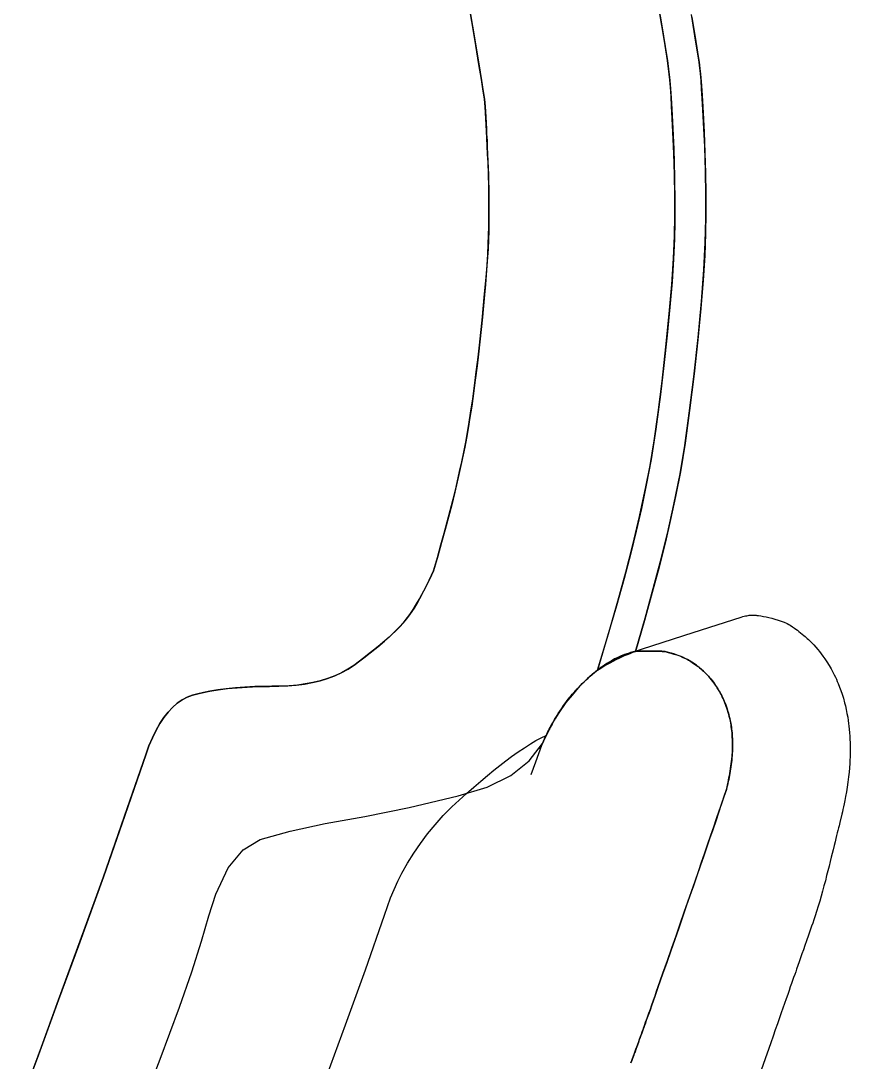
# Model space of a CAD drawing. Extents: x -120222 to -41942, y -19134 to 30932.
# Drawn here: x -97240.2 to -97105.3, y 4353.7 to 4523.2 of the extents above; entities that cross this region are included whole.
import ezdxf

# ---------------------------------------------------------------- set-up
doc = ezdxf.new("R2010")
doc.units = 0
doc.header["$LTSCALE"] = 150
doc.header["$MEASUREMENT"] = 0
doc.layers.get('0').update_dxf_attribs({"linetype": 'CONTINUOUS'})
doc.layers.add('_____', color=7, linetype='CONTINUOUS')

# ---------------------------------------------------------------- blocks, each defined once
blk = doc.blocks.new('____-461')
at = {"color": 1, "linetype": 'Continuous'}
for points in [[(-103566.17, -24.91, 0), (-103565.64, -28.14, 0), (-103565.24, -30.63, 0), (-103565, -32.25, 0), (-103564.86, -33.28, 0), (-103564.77, -34.21, 0), (-103564.67, -35.39, 0), (-103564.56, -36.84, 0), (-103564.46, -38.54, 0), (-103564.34, -40.5, 0), (-103564.18, -43.61, 0), (-103564.04, -46.99, 0), (-103563.94, -50.32, 0), (-103563.89, -53.59, 0), (-103563.89, -56.88, 0), (-103563.93, -60.12, 0), (-103564.07, -63.68, 0), (-103564.33, -67.75, 0), (-103564.7, -72.33, 0), (-103565.2, -77.43, 0), (-103565.8, -82.95, 0), (-103566.53, -88.95, 0), (-103567.28, -94.28, 0), (-103568.04, -98.92, 0), (-103568.82, -102.91, 0), (-103569.63, -106.66, 0), (-103570.47, -110.31, 0), (-103571.51, -114.46, 0), (-103572.62, -118.57, 0), (-103573.9, -123.11, 0), (-103575.36, -128.15, 0)], [(-103575.36, -128.15, 0), (-103573.79, -122.73, 0), (-103572.44, -117.89, 0), (-103571.26, -113.48, 0), (-103570.15, -108.95, 0), (-103569.1, -104.24, 0), (-103568.1, -99.26, 0), (-103567.34, -94.66, 0), (-103566.59, -89.39, 0), (-103565.85, -83.44, 0), (-103565.15, -77.03, 0), (-103564.6, -71.17, 0), (-103564.21, -66.02, 0), (-103563.98, -61.57, 0), (-103563.89, -57.72, 0), (-103563.89, -53.89, 0), (-103563.95, -49.99, 0), (-103564.08, -46.02, 0), (-103564.26, -42.06, 0), (-103564.37, -39.99, 0), (-103564.48, -38.16, 0), (-103564.58, -36.56, 0), (-103564.68, -35.21, 0), (-103564.78, -34.1, 0), (-103564.87, -33.22, 0), (-103565, -32.21, 0), (-103565.24, -30.63, 0), (-103565.67, -27.97, 0), (-103566.24, -24.49, 0)], [(-103571.64, -22.85, 0), (-103571.01, -26.64, 0), (-103570.52, -29.67, 0), (-103570.16, -31.95, 0), (-103569.95, -33.37, 0), (-103569.84, -34.25, 0), (-103569.75, -35.24, 0), (-103569.65, -36.51, 0), (-103569.54, -38.05, 0), (-103569.44, -39.87, 0), (-103569.32, -41.97, 0), (-103569.11, -46.41, 0), (-103568.98, -50.89, 0), (-103568.93, -55.28, 0), (-103568.94, -58.16, 0), (-103569, -61.06, 0), (-103569.15, -64.32, 0), (-103569.4, -68, 0), (-103569.74, -72.12, 0), (-103570.18, -76.66, 0), (-103570.71, -81.59, 0), (-103571.27, -86.32, 0), (-103572.03, -91.97, 0), (-103572.8, -96.89, 0), (-103573.58, -101.08, 0), (-103574.39, -104.88, 0), (-103575.23, -108.57, 0), (-103576.11, -112.15, 0), (-103577.2, -116.26, 0), (-103578.45, -120.72, 0), (-103579.88, -125.7, 0), (-103581.5, -131.19, 0)], [(-103581.5, -131.19, 0), (-103579.76, -125.28, 0), (-103578.24, -119.97, 0), (-103576.93, -115.27, 0), (-103575.77, -110.82, 0), (-103574.68, -106.19, 0), (-103573.64, -101.38, 0), (-103572.97, -97.88, 0), (-103572.31, -93.85, 0), (-103571.65, -89.27, 0), (-103571.01, -84.16, 0), (-103570.38, -78.55, 0), (-103569.84, -73.2, 0), (-103569.43, -68.41, 0), (-103569.14, -64.18, 0), (-103568.98, -60.51, 0), (-103568.93, -57.23, 0), (-103568.93, -53.92, 0), (-103568.98, -50.54, 0), (-103569.09, -47.11, 0), (-103569.24, -43.64, 0), (-103569.35, -41.42, 0), (-103569.46, -39.46, 0), (-103569.56, -37.76, 0), (-103569.66, -36.31, 0), (-103569.76, -35.12, 0), (-103569.85, -34.19, 0), (-103569.95, -33.34, 0), (-103570.16, -31.95, 0), (-103570.54, -29.52, 0), (-103571.08, -26.24, 0), (-103571.77, -22.11, 0)], [(-103571.64, -22.85, 0), (-103571.01, -26.64, 0), (-103570.52, -29.67, 0), (-103570.16, -31.95, 0), (-103569.95, -33.37, 0), (-103569.84, -34.25, 0), (-103569.75, -35.24, 0), (-103569.65, -36.51, 0), (-103569.54, -38.05, 0), (-103569.44, -39.87, 0), (-103569.32, -41.97, 0), (-103569.11, -46.41, 0), (-103568.98, -50.89, 0), (-103568.93, -55.28, 0), (-103568.94, -58.16, 0), (-103569, -61.06, 0), (-103569.15, -64.32, 0), (-103569.4, -68, 0), (-103569.74, -72.12, 0), (-103570.18, -76.66, 0), (-103570.71, -81.59, 0), (-103571.27, -86.32, 0), (-103572.03, -91.97, 0), (-103572.8, -96.89, 0), (-103573.58, -101.08, 0), (-103574.39, -104.88, 0), (-103575.23, -108.57, 0), (-103576.11, -112.15, 0), (-103577.2, -116.26, 0), (-103578.45, -120.72, 0), (-103579.88, -125.7, 0), (-103581.5, -131.19, 0)], [(-103571.64, -22.85, 0), (-103571.01, -26.64, 0), (-103570.52, -29.67, 0), (-103570.16, -31.95, 0), (-103569.95, -33.37, 0), (-103569.84, -34.25, 0), (-103569.75, -35.24, 0), (-103569.65, -36.51, 0), (-103569.54, -38.05, 0), (-103569.44, -39.87, 0), (-103569.32, -41.97, 0), (-103569.11, -46.41, 0), (-103568.98, -50.89, 0), (-103568.93, -55.28, 0), (-103568.94, -58.16, 0), (-103569, -61.06, 0), (-103569.15, -64.32, 0), (-103569.4, -68, 0), (-103569.74, -72.12, 0), (-103570.18, -76.66, 0), (-103570.71, -81.59, 0), (-103571.27, -86.32, 0), (-103572.03, -91.97, 0), (-103572.8, -96.89, 0), (-103573.58, -101.08, 0), (-103574.39, -104.88, 0), (-103575.23, -108.57, 0), (-103576.11, -112.15, 0), (-103577.2, -116.26, 0), (-103578.45, -120.72, 0), (-103579.88, -125.7, 0), (-103581.5, -131.19, 0)], [(-103599.92, -38.27, 0), (-103600.11, -36.97, 0), (-103600.41, -35.07, 0), (-103600.82, -32.59, 0), (-103601.33, -29.5, 0), (-103601.98, -25.63, 0), (-103602.75, -21.15, 0)], [(-103602.59, -22.06, 0), (-103601.86, -26.38, 0), (-103601.27, -29.88, 0), (-103600.78, -32.82, 0), (-103600.39, -35.2, 0), (-103600.11, -37.01, 0), (-103599.92, -38.27, 0)], [(-103669.2, -184.86, 0), (-103672.49, -193.84, 0), (-103675.35, -201.51, 0)], [(-103608.2, -115.06, 0), (-103607.58, -112.89, 0), (-103606.99, -110.82, 0), (-103606.45, -108.88, 0), (-103605.96, -107.05, 0), (-103605.48, -105.24, 0), (-103605.01, -103.39, 0), (-103604.65, -101.9, 0), (-103604.3, -100.39, 0), (-103603.96, -98.86, 0), (-103603.62, -97.3, 0), (-103603.28, -95.71, 0), (-103602.95, -94.07, 0), (-103602.67, -92.52, 0), (-103602.39, -90.84, 0), (-103602.11, -89.01, 0), (-103601.82, -87.03, 0), (-103601.54, -84.92, 0), (-103601.25, -82.66, 0), (-103600.96, -80.27, 0), (-103600.74, -78.28, 0), (-103600.51, -76.23, 0), (-103600.3, -74.25, 0), (-103600.11, -72.36, 0), (-103599.94, -70.56, 0), (-103599.78, -68.84, 0), (-103599.65, -67.22, 0), (-103599.5, -65.29, 0), (-103599.39, -63.5, 0), (-103599.3, -61.86, 0), (-103599.24, -60.37, 0), (-103599.21, -59.01, 0), (-103599.2, -57.66, 0), (-103599.19, -56.29, 0), (-103599.23, -52.47, 0), (-103599.34, -48.55, 0), (-103599.4, -47.22, 0), (-103599.46, -45.88, 0), (-103599.52, -44.63, 0), (-103599.58, -43.47, 0), (-103599.64, -42.41, 0), (-103599.7, -41.45, 0), (-103599.76, -40.45, 0), (-103599.82, -39.58, 0), (-103599.87, -38.86, 0), (-103599.92, -38.27, 0)], [(-103599.92, -38.27, 0), (-103599.87, -38.81, 0), (-103599.82, -39.46, 0), (-103599.77, -40.24, 0), (-103599.71, -41.13, 0), (-103599.66, -42.14, 0), (-103599.61, -43.02, 0), (-103599.56, -43.97, 0), (-103599.5, -44.99, 0), (-103599.45, -46.08, 0), (-103599.4, -47.22, 0), (-103599.27, -50.59, 0), (-103599.2, -53.88, 0), (-103599.19, -57.1, 0), (-103599.2, -58.43, 0), (-103599.23, -59.74, 0), (-103599.27, -61.14, 0), (-103599.34, -62.68, 0), (-103599.41, -63.99, 0), (-103599.51, -65.38, 0), (-103599.62, -66.86, 0), (-103599.75, -68.43, 0), (-103599.9, -70.12, 0), (-103600.07, -71.9, 0), (-103600.25, -73.77, 0), (-103600.46, -75.73, 0), (-103600.68, -77.77, 0), (-103600.91, -79.78, 0), (-103601.13, -81.69, 0), (-103601.42, -84.01, 0), (-103601.7, -86.18, 0), (-103601.99, -88.21, 0), (-103602.27, -90.1, 0), (-103602.56, -91.85, 0), (-103602.84, -93.45, 0), (-103603.12, -94.91, 0), (-103603.64, -97.41, 0), (-103604.18, -99.85, 0), (-103604.73, -102.23, 0), (-103605.24, -104.3, 0), (-103605.76, -106.31, 0), (-103606.3, -108.3, 0), (-103606.88, -110.42, 0), (-103607.52, -112.67, 0), (-103608.2, -115.06, 0)], [(-103655.03, -144.97, 0), (-103654.5, -143.54, 0), (-103653.94, -142.21, 0), (-103653.34, -141, 0), (-103652.72, -139.9, 0), (-103652.06, -138.91, 0), (-103651.37, -138.03, 0), (-103650.65, -137.26, 0), (-103649.9, -136.6, 0), (-103649.11, -136.06, 0), (-103648.29, -135.62, 0), (-103647.44, -135.29, 0), (-103646.55, -135.05, 0), (-103645.61, -134.83, 0), (-103644.61, -134.63, 0), (-103643.22, -134.4, 0), (-103641.75, -134.21, 0), (-103640.17, -134.06, 0), (-103638.51, -133.95, 0), (-103636.75, -133.88, 0), (-103634.9, -133.84, 0), (-103633.4, -133.83, 0), (-103631.93, -133.77, 0), (-103630.53, -133.65, 0), (-103629.19, -133.48, 0), (-103627.9, -133.24, 0), (-103626.67, -132.95, 0), (-103625.43, -132.57, 0), (-103624.25, -132.12, 0), (-103623.14, -131.61, 0), (-103622.1, -131.03, 0), (-103621.13, -130.39, 0), (-103620.22, -129.71, 0), (-103619.34, -129.04, 0), (-103618.51, -128.39, 0), (-103617.29, -127.41, 0), (-103616.18, -126.47, 0), (-103615.16, -125.56, 0), (-103614.25, -124.7, 0), (-103613.7, -124.15, 0), (-103613.17, -123.56, 0), (-103612.63, -122.9, 0), (-103612.08, -122.15, 0), (-103611.53, -121.32, 0), (-103610.96, -120.42, 0), (-103610.29, -119.25, 0), (-103609.61, -117.96, 0), (-103608.91, -116.57, 0), (-103608.2, -115.06, 0)], [(-103608.2, -115.06, 0), (-103608.86, -116.46, 0), (-103609.5, -117.76, 0), (-103610.14, -118.97, 0), (-103610.77, -120.08, 0), (-103611.38, -121.1, 0), (-103611.99, -122.02, 0), (-103612.59, -122.84, 0), (-103613.13, -123.51, 0), (-103613.66, -124.11, 0), (-103614.21, -124.66, 0), (-103614.8, -125.23, 0), (-103615.44, -125.81, 0), (-103616.12, -126.42, 0), (-103617.23, -127.36, 0), (-103618.45, -128.34, 0), (-103619.77, -129.36, 0), (-103621.19, -130.43, 0), (-103622.15, -131.06, 0), (-103623.18, -131.63, 0), (-103624.28, -132.14, 0), (-103625.44, -132.57, 0), (-103626.67, -132.95, 0), (-103627.84, -133.23, 0), (-103629.07, -133.46, 0), (-103630.34, -133.63, 0), (-103631.68, -133.75, 0), (-103633.06, -133.82, 0), (-103634.5, -133.83, 0), (-103635.91, -133.85, 0), (-103637.27, -133.89, 0), (-103638.9, -133.97, 0), (-103640.45, -134.09, 0), (-103641.92, -134.23, 0), (-103643.31, -134.42, 0), (-103644.61, -134.63, 0), (-103645.61, -134.83, 0), (-103646.55, -135.05, 0), (-103647.44, -135.29, 0), (-103648.29, -135.62, 0), (-103649.11, -136.06, 0), (-103649.9, -136.6, 0), (-103650.65, -137.26, 0), (-103651.37, -138.03, 0), (-103652.06, -138.91, 0), (-103652.72, -139.9, 0), (-103653.34, -141, 0), (-103653.94, -142.21, 0), (-103654.5, -143.54, 0), (-103655.03, -144.97, 0)], [(-103575.87, -128.28, 0), (-103565.95, -125.08, 0), (-103558.15, -122.56, 0)], [(-103558.15, -122.56, 0), (-103557.9, -122.49, 0), (-103557.67, -122.43, 0), (-103557.44, -122.38, 0), (-103557.23, -122.34, 0), (-103557.03, -122.3, 0), (-103556.84, -122.27, 0), (-103556.66, -122.25, 0), (-103556.49, -122.24, 0), (-103556.33, -122.23, 0), (-103556.19, -122.23, 0), (-103556.07, -122.24, 0), (-103555.95, -122.25, 0), (-103555.83, -122.26, 0), (-103555.71, -122.28, 0), (-103555.59, -122.29, 0), (-103555.47, -122.31, 0), (-103555.35, -122.33, 0), (-103554.93, -122.39, 0), (-103554.51, -122.47, 0), (-103554.09, -122.55, 0), (-103553.66, -122.65, 0), (-103553.16, -122.77, 0), (-103552.66, -122.91, 0), (-103552.15, -123.07, 0), (-103551.65, -123.24, 0), (-103551.14, -123.42, 0), (-103550.64, -123.62, 0)], [(-103550.64, -123.62, 0), (-103550.37, -123.76, 0), (-103550.15, -123.87, 0)], [(-103550.15, -123.87, 0), (-103549.79, -124.14, 0), (-103549.48, -124.36, 0), (-103549.23, -124.55, 0), (-103549.01, -124.72, 0), (-103548.79, -124.89, 0), (-103547.94, -125.57, 0), (-103547.75, -125.73, 0), (-103547.57, -125.89, 0), (-103547.39, -126.05, 0), (-103547.21, -126.21, 0), (-103547.04, -126.38, 0), (-103546.84, -126.57, 0), (-103546.61, -126.8, 0), (-103546.33, -127.1, 0), (-103546.01, -127.45, 0), (-103545.7, -127.82, 0), (-103545.4, -128.19, 0), (-103545.13, -128.54, 0), (-103544.85, -128.92, 0), (-103544.54, -129.36, 0), (-103544.2, -129.87, 0), (-103543.83, -130.46, 0), (-103543.51, -131, 0), (-103543.23, -131.52, 0), (-103543, -131.98, 0), (-103542.81, -132.36, 0), (-103542.65, -132.7, 0), (-103542.51, -133.04, 0), (-103542.37, -133.37, 0), (-103542.13, -133.96, 0), (-103541.93, -134.52, 0), (-103541.73, -135.12, 0), (-103541.52, -135.79, 0), (-103541.32, -136.51, 0), (-103541.19, -137.03, 0), (-103541.06, -137.62, 0), (-103540.93, -138.26, 0), (-103540.82, -138.85, 0), (-103540.74, -139.39, 0), (-103540.67, -139.88, 0), (-103540.62, -140.31, 0), (-103540.57, -140.83, 0), (-103540.52, -141.39, 0), (-103540.48, -141.95, 0), (-103540.45, -142.5, 0), (-103540.43, -143.01, 0), (-103540.42, -143.49, 0), (-103540.41, -143.92, 0), (-103540.42, -144.34, 0), (-103540.42, -144.81, 0), (-103540.44, -145.33, 0), (-103540.46, -145.87, 0), (-103540.49, -146.4, 0), (-103540.54, -147.11, 0), (-103540.6, -147.8, 0), (-103540.68, -148.57, 0), (-103540.79, -149.44, 0), (-103540.91, -150.26, 0), (-103541.03, -151.04, 0), (-103541.17, -151.79, 0), (-103541.29, -152.43, 0), (-103541.4, -152.99, 0), (-103541.5, -153.47, 0), (-103541.59, -153.87, 0), (-103541.68, -154.27, 0), (-103541.77, -154.67, 0), (-103542.09, -156.01, 0), (-103542.16, -156.28, 0), (-103542.23, -156.55, 0), (-103542.31, -156.87, 0), (-103542.41, -157.29, 0), (-103542.51, -157.68, 0), (-103542.62, -158.12, 0), (-103542.74, -158.62, 0), (-103542.88, -159.18, 0), (-103543.02, -159.75, 0), (-103543.19, -160.44, 0), (-103543.35, -161.06, 0), (-103543.49, -161.63, 0), (-103543.67, -162.38, 0), (-103543.84, -163.09, 0), (-103544.04, -163.85, 0), (-103544.24, -164.66, 0), (-103544.45, -165.49, 0), (-103544.68, -166.34, 0), (-103544.9, -167.16, 0), (-103545.13, -167.99, 0), (-103545.36, -168.82, 0), (-103545.61, -169.65, 0), (-103545.87, -170.47, 0), (-103546.1, -171.2, 0), (-103546.32, -171.84, 0), (-103546.5, -172.39, 0), (-103546.68, -172.88, 0), (-103546.85, -173.37, 0), (-103547.19, -174.33, 0), (-103547.53, -175.28, 0)], [(-103550.15, -123.87, 0), (-103549.79, -124.14, 0), (-103549.48, -124.36, 0), (-103549.23, -124.55, 0), (-103549.01, -124.72, 0), (-103548.79, -124.89, 0), (-103547.94, -125.57, 0), (-103547.75, -125.73, 0), (-103547.57, -125.89, 0), (-103547.39, -126.05, 0), (-103547.21, -126.21, 0), (-103547.04, -126.38, 0), (-103546.84, -126.57, 0), (-103546.61, -126.8, 0), (-103546.33, -127.1, 0), (-103546.01, -127.45, 0), (-103545.7, -127.82, 0), (-103545.4, -128.19, 0), (-103545.13, -128.54, 0), (-103544.85, -128.92, 0), (-103544.54, -129.36, 0), (-103544.2, -129.87, 0), (-103543.83, -130.46, 0), (-103543.51, -131, 0), (-103543.23, -131.52, 0), (-103543, -131.98, 0), (-103542.81, -132.36, 0), (-103542.65, -132.7, 0), (-103542.51, -133.04, 0), (-103542.37, -133.37, 0), (-103542.13, -133.96, 0), (-103541.93, -134.52, 0), (-103541.73, -135.12, 0), (-103541.52, -135.79, 0), (-103541.32, -136.51, 0), (-103541.19, -137.03, 0), (-103541.06, -137.62, 0), (-103540.93, -138.26, 0), (-103540.82, -138.85, 0), (-103540.74, -139.39, 0), (-103540.67, -139.88, 0), (-103540.62, -140.31, 0), (-103540.57, -140.83, 0), (-103540.52, -141.39, 0), (-103540.48, -141.95, 0), (-103540.45, -142.5, 0), (-103540.43, -143.01, 0), (-103540.42, -143.49, 0), (-103540.41, -143.92, 0), (-103540.42, -144.34, 0), (-103540.42, -144.81, 0), (-103540.44, -145.33, 0), (-103540.46, -145.87, 0), (-103540.49, -146.4, 0), (-103540.54, -147.11, 0), (-103540.6, -147.8, 0), (-103540.68, -148.57, 0), (-103540.79, -149.44, 0), (-103540.91, -150.26, 0), (-103541.03, -151.04, 0), (-103541.17, -151.79, 0), (-103541.29, -152.43, 0), (-103541.4, -152.99, 0), (-103541.5, -153.47, 0), (-103541.59, -153.87, 0), (-103541.68, -154.27, 0), (-103541.77, -154.67, 0), (-103542.09, -156.01, 0), (-103542.16, -156.28, 0), (-103542.23, -156.55, 0), (-103542.31, -156.87, 0), (-103542.41, -157.29, 0), (-103542.51, -157.68, 0), (-103542.62, -158.12, 0), (-103542.74, -158.62, 0), (-103542.88, -159.18, 0), (-103543.02, -159.75, 0), (-103543.19, -160.44, 0), (-103543.35, -161.06, 0), (-103543.49, -161.63, 0), (-103543.67, -162.38, 0), (-103543.84, -163.09, 0), (-103544.04, -163.85, 0), (-103544.24, -164.66, 0), (-103544.45, -165.49, 0), (-103544.68, -166.34, 0), (-103544.9, -167.16, 0), (-103545.13, -167.99, 0), (-103545.36, -168.82, 0), (-103545.61, -169.65, 0), (-103545.87, -170.47, 0), (-103546.1, -171.2, 0), (-103546.32, -171.84, 0), (-103546.5, -172.39, 0), (-103546.68, -172.88, 0), (-103546.85, -173.37, 0), (-103547.19, -174.33, 0), (-103547.53, -175.28, 0)], [(-103590.91, -144.04, 0), (-103590.6, -143.37, 0), (-103590.28, -142.68, 0), (-103589.95, -141.98, 0), (-103589.84, -141.75, 0), (-103589.73, -141.52, 0), (-103589.61, -141.28, 0), (-103589.49, -141.05, 0), (-103589.36, -140.79, 0), (-103589.22, -140.52, 0), (-103589.05, -140.21, 0), (-103588.89, -139.92, 0), (-103588.71, -139.61, 0), (-103588.53, -139.29, 0), (-103588.33, -138.96, 0), (-103588.14, -138.64, 0), (-103587.95, -138.35, 0), (-103587.78, -138.07, 0), (-103587.61, -137.81, 0), (-103587.4, -137.5, 0), (-103587.18, -137.18, 0), (-103586.95, -136.85, 0), (-103586.7, -136.51, 0), (-103586.44, -136.16, 0), (-103586.24, -135.91, 0), (-103586.06, -135.68, 0), (-103585.9, -135.48, 0), (-103585.75, -135.3, 0), (-103585.62, -135.14, 0), (-103585.53, -135.04, 0), (-103585.46, -134.96, 0), (-103585.38, -134.87, 0), (-103585.3, -134.77, 0), (-103585.2, -134.67, 0), (-103585.05, -134.49, 0), (-103584.87, -134.3, 0), (-103584.66, -134.08, 0), (-103584.45, -133.85, 0), (-103584.23, -133.63, 0), (-103584, -133.4, 0), (-103583.69, -133.09, 0), (-103583.37, -132.79, 0), (-103583.05, -132.49, 0), (-103582.72, -132.2, 0), (-103582.38, -131.9, 0), (-103582.03, -131.61, 0), (-103581.68, -131.33, 0), (-103581.32, -131.05, 0), (-103581.06, -130.86, 0), (-103580.83, -130.69, 0), (-103580.64, -130.55, 0), (-103580.46, -130.43, 0), (-103580.31, -130.33, 0), (-103580.15, -130.22, 0), (-103579.99, -130.12, 0), (-103579.53, -129.84, 0), (-103579.08, -129.57, 0), (-103578.54, -129.29, 0), (-103578, -129.03, 0), (-103577.44, -128.79, 0), (-103577.23, -128.7, 0), (-103577.01, -128.62, 0), (-103576.79, -128.55, 0), (-103576.59, -128.48, 0), (-103576.41, -128.43, 0), (-103576.27, -128.38, 0), (-103576.15, -128.35, 0), (-103576.03, -128.32, 0), (-103575.85, -128.27, 0), (-103575.67, -128.23, 0), (-103575.48, -128.18, 0), (-103575.26, -128.12, 0)], [(-103575.26, -128.12, 0), (-103575.51, -128.18, 0), (-103575.73, -128.24, 0), (-103575.94, -128.29, 0), (-103576.14, -128.35, 0), (-103576.26, -128.38, 0), (-103576.39, -128.42, 0), (-103576.55, -128.47, 0), (-103576.74, -128.53, 0), (-103576.94, -128.6, 0), (-103577.15, -128.68, 0), (-103577.7, -128.9, 0), (-103578.23, -129.13, 0), (-103578.74, -129.39, 0), (-103579.25, -129.67, 0), (-103579.64, -129.9, 0), (-103580.02, -130.14, 0), (-103580.4, -130.39, 0), (-103580.54, -130.48, 0), (-103580.71, -130.6, 0), (-103580.9, -130.74, 0), (-103581.12, -130.9, 0), (-103581.36, -131.08, 0), (-103581.63, -131.29, 0), (-103582.33, -131.86, 0), (-103583, -132.45, 0), (-103583.65, -133.05, 0), (-103584.26, -133.66, 0), (-103584.49, -133.9, 0), (-103584.72, -134.14, 0), (-103584.93, -134.37, 0), (-103585.11, -134.57, 0), (-103585.24, -134.71, 0), (-103585.35, -134.84, 0), (-103585.45, -134.95, 0), (-103585.54, -135.05, 0), (-103585.66, -135.19, 0), (-103585.79, -135.35, 0), (-103585.95, -135.54, 0), (-103586.12, -135.75, 0), (-103586.31, -135.99, 0), (-103586.5, -136.24, 0), (-103586.69, -136.49, 0), (-103587, -136.92, 0), (-103587.28, -137.33, 0), (-103587.54, -137.72, 0), (-103587.81, -138.13, 0), (-103588.03, -138.47, 0), (-103588.27, -138.85, 0), (-103588.51, -139.26, 0), (-103588.74, -139.65, 0), (-103588.92, -139.98, 0), (-103589.09, -140.28, 0), (-103589.23, -140.55, 0), (-103589.36, -140.8, 0), (-103589.48, -141.03, 0), (-103589.6, -141.25, 0), (-103590.08, -142.26, 0), (-103590.37, -142.86, 0), (-103590.64, -143.46, 0), (-103590.91, -144.04, 0)], [(-103590.91, -144.04, 0), (-103590.62, -143.42, 0), (-103590.32, -142.77, 0), (-103590.02, -142.12, 0), (-103589.89, -141.86, 0), (-103589.77, -141.61, 0), (-103589.65, -141.36, 0), (-103589.52, -141.1, 0), (-103589.38, -140.83, 0), (-103589.22, -140.53, 0), (-103589.07, -140.25, 0), (-103588.9, -139.94, 0), (-103588.71, -139.61, 0), (-103588.51, -139.26, 0), (-103588.3, -138.91, 0), (-103588.1, -138.58, 0), (-103587.9, -138.27, 0), (-103587.65, -137.88, 0), (-103587.4, -137.51, 0), (-103587.15, -137.14, 0), (-103586.88, -136.75, 0), (-103586.67, -136.46, 0), (-103586.44, -136.17, 0), (-103586.22, -135.88, 0), (-103586.01, -135.62, 0), (-103585.86, -135.44, 0), (-103585.73, -135.28, 0), (-103585.61, -135.14, 0), (-103585.51, -135.02, 0), (-103585.41, -134.9, 0), (-103585.3, -134.77, 0), (-103585.16, -134.62, 0), (-103585.01, -134.45, 0), (-103584.84, -134.27, 0), (-103584.65, -134.06, 0), (-103584.1, -133.5, 0), (-103583.52, -132.93, 0), (-103582.91, -132.37, 0), (-103582.28, -131.82, 0), (-103582.02, -131.6, 0), (-103581.75, -131.38, 0), (-103581.47, -131.17, 0), (-103581.22, -130.97, 0), (-103580.98, -130.8, 0), (-103580.78, -130.65, 0), (-103580.6, -130.52, 0), (-103580.43, -130.41, 0), (-103580.27, -130.3, 0), (-103580.1, -130.19, 0), (-103579.94, -130.08, 0), (-103579.77, -129.98, 0), (-103579.26, -129.67, 0), (-103578.76, -129.4, 0), (-103578.26, -129.15, 0), (-103578, -129.03, 0), (-103577.75, -128.91, 0), (-103577.48, -128.8, 0), (-103577.21, -128.7, 0), (-103576.94, -128.6, 0), (-103576.67, -128.51, 0), (-103576.49, -128.45, 0), (-103576.33, -128.4, 0), (-103576.2, -128.37, 0), (-103576.09, -128.34, 0), (-103575.98, -128.31, 0), (-103575.87, -128.28, 0)], [(-103590.91, -144.04, 0), (-103590.62, -143.42, 0), (-103590.32, -142.77, 0), (-103590.02, -142.12, 0), (-103589.89, -141.86, 0), (-103589.77, -141.61, 0), (-103589.65, -141.36, 0), (-103589.52, -141.1, 0), (-103589.38, -140.83, 0), (-103589.22, -140.53, 0), (-103589.07, -140.25, 0), (-103588.9, -139.94, 0), (-103588.71, -139.61, 0), (-103588.51, -139.26, 0), (-103588.3, -138.91, 0), (-103588.1, -138.58, 0), (-103587.9, -138.27, 0), (-103587.65, -137.88, 0), (-103587.4, -137.51, 0), (-103587.15, -137.14, 0), (-103586.88, -136.75, 0), (-103586.67, -136.46, 0), (-103586.44, -136.17, 0), (-103586.22, -135.88, 0), (-103586.01, -135.62, 0), (-103585.86, -135.44, 0), (-103585.73, -135.28, 0), (-103585.61, -135.14, 0), (-103585.51, -135.02, 0), (-103585.41, -134.9, 0), (-103585.3, -134.77, 0), (-103585.16, -134.62, 0), (-103585.01, -134.45, 0), (-103584.84, -134.27, 0), (-103584.65, -134.06, 0), (-103584.1, -133.5, 0), (-103583.52, -132.93, 0), (-103582.91, -132.37, 0), (-103582.28, -131.82, 0), (-103582.02, -131.6, 0), (-103581.75, -131.38, 0), (-103581.47, -131.17, 0), (-103581.22, -130.97, 0), (-103580.98, -130.8, 0), (-103580.78, -130.65, 0), (-103580.6, -130.52, 0), (-103580.43, -130.41, 0), (-103580.27, -130.3, 0), (-103580.1, -130.19, 0), (-103579.94, -130.08, 0), (-103579.77, -129.98, 0), (-103579.26, -129.67, 0), (-103578.76, -129.4, 0), (-103578.26, -129.15, 0), (-103578, -129.03, 0), (-103577.75, -128.91, 0), (-103577.48, -128.8, 0), (-103577.21, -128.7, 0), (-103576.94, -128.6, 0), (-103576.67, -128.51, 0), (-103576.49, -128.45, 0), (-103576.33, -128.4, 0), (-103576.2, -128.37, 0), (-103576.09, -128.34, 0), (-103575.98, -128.31, 0), (-103575.87, -128.28, 0)], [(-103575.36, -128.15, 0), (-103575.83, -128.32, 0), (-103576.31, -128.5, 0), (-103576.79, -128.69, 0), (-103577.27, -128.9, 0), (-103577.76, -129.12, 0), (-103578.25, -129.36, 0), (-103578.74, -129.6, 0), (-103579.19, -129.84, 0), (-103579.65, -130.09, 0), (-103580.11, -130.35, 0), (-103580.57, -130.62, 0), (-103581.04, -130.9, 0), (-103581.5, -131.19, 0)], [(-103581.5, -131.19, 0), (-103580.99, -130.87, 0), (-103580.49, -130.57, 0), (-103579.98, -130.28, 0), (-103579.48, -130, 0), (-103578.99, -129.73, 0), (-103578.49, -129.48, 0), (-103578, -129.24, 0), (-103577.55, -129.03, 0), (-103577.11, -128.83, 0), (-103576.67, -128.64, 0), (-103576.23, -128.47, 0), (-103575.79, -128.3, 0), (-103575.36, -128.15, 0)], [(-103575.26, -128.12, 0), (-103574.93, -128.11, 0), (-103574.61, -128.1, 0), (-103574.29, -128.1, 0), (-103573.99, -128.09, 0), (-103573.7, -128.09, 0), (-103573.41, -128.09, 0), (-103573.15, -128.09, 0), (-103572.9, -128.09, 0), (-103572.66, -128.09, 0), (-103572.42, -128.09, 0), (-103572.19, -128.1, 0), (-103571.97, -128.1, 0), (-103571.76, -128.11, 0), (-103571.55, -128.12, 0), (-103571.35, -128.12, 0), (-103571.16, -128.13, 0), (-103570.99, -128.15, 0), (-103570.82, -128.16, 0), (-103570.65, -128.17, 0), (-103570.5, -128.19, 0)], [(-103570.5, -128.19, 0), (-103570.66, -128.17, 0), (-103570.84, -128.16, 0), (-103571.03, -128.14, 0), (-103571.22, -128.13, 0), (-103571.43, -128.12, 0), (-103571.64, -128.11, 0), (-103571.85, -128.1, 0), (-103572.06, -128.1, 0), (-103572.29, -128.09, 0), (-103572.52, -128.09, 0), (-103572.76, -128.09, 0), (-103573.01, -128.09, 0), (-103573.27, -128.09, 0), (-103573.53, -128.09, 0), (-103573.8, -128.09, 0), (-103574.08, -128.09, 0), (-103574.36, -128.1, 0), (-103574.65, -128.1, 0), (-103574.95, -128.11, 0), (-103575.26, -128.12, 0)], [(-103570.5, -128.19, 0), (-103570.04, -128.31, 0), (-103569.57, -128.44, 0), (-103569.09, -128.58, 0), (-103568.62, -128.73, 0), (-103568.15, -128.9, 0), (-103567.73, -129.07, 0), (-103567.38, -129.23, 0), (-103567.23, -129.31, 0), (-103567.07, -129.39, 0), (-103566.89, -129.48, 0), (-103566.7, -129.59, 0), (-103566.51, -129.7, 0), (-103566.33, -129.81, 0), (-103566.12, -129.95, 0), (-103565.89, -130.1, 0), (-103565.64, -130.27, 0), (-103565.4, -130.44, 0), (-103565.16, -130.63, 0), (-103564.92, -130.82, 0), (-103564.69, -131.01, 0), (-103564.47, -131.2, 0), (-103564.26, -131.39, 0), (-103564.05, -131.59, 0), (-103563.85, -131.8, 0), (-103563.66, -131.99, 0), (-103563.48, -132.19, 0), (-103563.3, -132.38, 0), (-103563.11, -132.61, 0), (-103562.89, -132.88, 0), (-103562.67, -133.16, 0), (-103562.48, -133.43, 0), (-103562.3, -133.68, 0), (-103562.15, -133.9, 0), (-103562.03, -134.1, 0), (-103561.92, -134.27, 0), (-103561.81, -134.45, 0), (-103561.7, -134.64, 0), (-103561.59, -134.85, 0), (-103561.45, -135.09, 0), (-103561.31, -135.37, 0), (-103561.1, -135.82, 0), (-103560.9, -136.26, 0), (-103560.72, -136.7, 0), (-103560.49, -137.32, 0), (-103560.3, -137.95, 0), (-103560.22, -138.2, 0), (-103560.15, -138.46, 0), (-103560.08, -138.75, 0), (-103560, -139.07, 0), (-103559.92, -139.47, 0), (-103559.84, -139.84, 0), (-103559.79, -140.18, 0), (-103559.74, -140.49, 0), (-103559.7, -140.81, 0), (-103559.66, -141.11, 0), (-103559.63, -141.42, 0), (-103559.61, -141.73, 0), (-103559.59, -142.04, 0), (-103559.57, -142.35, 0), (-103559.56, -142.66, 0), (-103559.55, -142.99, 0), (-103559.55, -143.28, 0), (-103559.55, -143.59, 0), (-103559.55, -143.9, 0), (-103559.56, -144.19, 0), (-103559.57, -144.46, 0), (-103559.59, -144.71, 0), (-103559.68, -145.84, 0), (-103559.82, -146.94, 0), (-103560, -148.04, 0), (-103560.06, -148.36, 0), (-103560.12, -148.68, 0), (-103560.18, -149, 0), (-103560.25, -149.32, 0), (-103560.31, -149.64, 0), (-103560.39, -149.95, 0), (-103560.46, -150.27, 0), (-103560.54, -150.62, 0)], [(-103560.54, -150.62, 0), (-103560.45, -150.22, 0), (-103560.36, -149.86, 0), (-103560.28, -149.49, 0), (-103560.2, -149.12, 0), (-103560.13, -148.75, 0), (-103560.06, -148.38, 0), (-103559.99, -148.01, 0), (-103559.93, -147.64, 0), (-103559.81, -146.86, 0), (-103559.71, -146.08, 0), (-103559.63, -145.28, 0), (-103559.6, -144.94, 0), (-103559.58, -144.6, 0), (-103559.56, -144.24, 0), (-103559.55, -143.85, 0), (-103559.55, -143.51, 0), (-103559.55, -143.18, 0), (-103559.55, -142.88, 0), (-103559.56, -142.61, 0), (-103559.59, -141.99, 0), (-103559.64, -141.38, 0), (-103559.71, -140.76, 0), (-103559.75, -140.46, 0), (-103559.79, -140.16, 0), (-103559.84, -139.84, 0), (-103559.91, -139.48, 0), (-103560, -139.1, 0), (-103560.08, -138.73, 0), (-103560.16, -138.41, 0), (-103560.24, -138.12, 0), (-103560.43, -137.53, 0), (-103560.63, -136.95, 0), (-103560.85, -136.38, 0), (-103560.97, -136.1, 0), (-103561.1, -135.81, 0), (-103561.23, -135.53, 0), (-103561.37, -135.25, 0), (-103561.51, -134.98, 0), (-103561.64, -134.75, 0), (-103561.74, -134.57, 0), (-103561.85, -134.39, 0), (-103561.95, -134.22, 0), (-103562.05, -134.06, 0), (-103562.17, -133.87, 0), (-103562.34, -133.63, 0), (-103562.53, -133.35, 0), (-103562.75, -133.06, 0), (-103562.98, -132.76, 0), (-103563.22, -132.48, 0), (-103563.43, -132.23, 0), (-103563.64, -132.01, 0), (-103563.95, -131.7, 0), (-103564.27, -131.38, 0), (-103564.61, -131.08, 0), (-103564.96, -130.79, 0), (-103565.19, -130.6, 0), (-103565.43, -130.42, 0), (-103565.68, -130.24, 0), (-103565.93, -130.07, 0), (-103566.15, -129.93, 0), (-103566.33, -129.81, 0), (-103566.61, -129.65, 0), (-103566.88, -129.49, 0), (-103567.13, -129.36, 0), (-103567.51, -129.17, 0), (-103567.93, -128.99, 0), (-103568.42, -128.8, 0), (-103568.94, -128.62, 0), (-103569.47, -128.46, 0), (-103569.99, -128.32, 0), (-103570.5, -128.19, 0)], [(-103581.5, -131.19, 0), (-103582.43, -131.97, 0), (-103583.15, -132.59, 0)], [(-103584.38, -133.78, 0), (-103585.66, -135.28, 0), (-103586.67, -136.47, 0)], [(-103583.15, -132.59, 0), (-103583.84, -133.25, 0), (-103584.38, -133.78, 0)], [(-103586.67, -136.47, 0), (-103587.79, -138.17, 0), (-103588.67, -139.52, 0)], [(-103588.67, -139.52, 0), (-103589.34, -140.81, 0), (-103589.87, -141.82, 0)], [(-103619.28, -179.98, 0), (-103616.2, -171.07, 0), (-103615.71, -169.68, 0), (-103615.2, -168.29, 0), (-103614.63, -166.93, 0), (-103614.02, -165.58, 0), (-103613.35, -164.27, 0), (-103612.43, -162.61, 0), (-103611.43, -161, 0), (-103610.34, -159.42, 0), (-103609.18, -157.87, 0), (-103607.93, -156.36, 0), (-103606.61, -154.89, 0), (-103605.2, -153.45, 0), (-103604.04, -152.35, 0), (-103602.84, -151.27, 0), (-103601.67, -150.25, 0), (-103600.53, -149.28, 0), (-103599.44, -148.36, 0), (-103598.4, -147.51, 0), (-103597.39, -146.71, 0), (-103596.43, -145.97, 0), (-103595.49, -145.27, 0), (-103594.43, -144.51, 0), (-103593.42, -143.83, 0), (-103592.45, -143.22, 0), (-103591.54, -142.68, 0), (-103590.68, -142.21, 0), (-103589.87, -141.82, 0)], [(-103589.87, -141.82, 0), (-103590.31, -142.75, 0), (-103590.65, -143.49, 0)], [(-103656.43, -204.27, 0), (-103652.67, -194.53, 0), (-103649.55, -186.06, 0), (-103647.55, -180.31, 0), (-103645.96, -175.35, 0), (-103644.77, -171.18, 0), (-103643.64, -167.66, 0), (-103641.61, -163.41, 0), (-103639.2, -160.44, 0), (-103636.4, -158.77, 0), (-103631.51, -157.41, 0), (-103625.82, -156.18, 0), (-103619.37, -155.02, 0), (-103612.16, -153.54, 0), (-103604.19, -151.64, 0), (-103599.5, -150.23, 0), (-103595.64, -148.34, 0), (-103592.64, -145.99, 0), (-103590.5, -143.15, 0)], [(-103590.65, -143.49, 0), (-103591.61, -146.16, 0), (-103592.36, -148.27, 0)], [(-103590.5, -143.15, 0), (-103590.58, -143.34, 0), (-103590.65, -143.49, 0)], [(-103661.91, -164.86, 0), (-103658.06, -153.72, 0), (-103655.03, -144.97, 0)], [(-103655.03, -144.97, 0), (-103658.88, -156.11, 0), (-103661.91, -164.86, 0)], [(-103560.54, -150.62, 0), (-103560.95, -151.84, 0), (-103561.38, -153.1, 0), (-103561.83, -154.42, 0), (-103562.29, -155.79, 0), (-103562.78, -157.21, 0), (-103563.28, -158.68, 0), (-103563.77, -160.11, 0), (-103564.28, -161.59, 0), (-103564.81, -163.11, 0), (-103565.35, -164.68, 0), (-103565.91, -166.29, 0), (-103566.48, -167.95, 0), (-103567.08, -169.65, 0), (-103567.68, -171.4, 0), (-103568.31, -173.19, 0), (-103568.95, -175.03, 0), (-103569.6, -176.88, 0), (-103570.26, -178.77, 0), (-103570.94, -180.71, 0), (-103571.63, -182.69, 0)], [(-103571.63, -182.69, 0), (-103570.88, -180.55, 0), (-103570.15, -178.47, 0), (-103569.44, -176.43, 0), (-103568.75, -174.45, 0), (-103568.07, -172.52, 0), (-103567.42, -170.63, 0), (-103566.82, -168.91, 0), (-103566.23, -167.22, 0), (-103565.66, -165.58, 0), (-103565.11, -163.99, 0), (-103564.58, -162.44, 0), (-103564.06, -160.94, 0), (-103563.56, -159.48, 0), (-103563.07, -158.07, 0), (-103562.6, -156.7, 0), (-103562.15, -155.38, 0), (-103561.73, -154.12, 0), (-103561.31, -152.91, 0), (-103560.92, -151.74, 0), (-103560.54, -150.62, 0)], [(-103669.2, -184.86, 0), (-103665.12, -173.66, 0), (-103661.91, -164.86, 0)], [(-103661.91, -164.86, 0), (-103665.99, -176.06, 0), (-103669.2, -184.86, 0)], [(-103547.53, -175.28, 0), (-103547.78, -176.01, 0), (-103548.03, -176.71, 0), (-103548.26, -177.39, 0), (-103548.49, -178.04, 0), (-103548.71, -178.67, 0), (-103548.92, -179.28, 0), (-103549.13, -179.86, 0), (-103549.28, -180.3, 0), (-103549.44, -180.75, 0), (-103549.61, -181.23, 0), (-103549.78, -181.73, 0), (-103549.96, -182.24, 0), (-103550.15, -182.78, 0), (-103550.35, -183.34, 0), (-103550.58, -184.02, 0), (-103550.83, -184.73, 0), (-103551.09, -185.46, 0), (-103551.35, -186.22, 0), (-103551.63, -187, 0), (-103551.91, -187.8, 0), (-103552.25, -188.77, 0), (-103552.6, -189.78, 0), (-103552.96, -190.81, 0), (-103553.34, -191.87, 0)], [(-103547.53, -175.28, 0), (-103547.78, -176.01, 0), (-103548.03, -176.71, 0), (-103548.26, -177.39, 0), (-103548.49, -178.04, 0), (-103548.71, -178.67, 0), (-103548.92, -179.28, 0), (-103549.13, -179.86, 0), (-103549.28, -180.3, 0), (-103549.44, -180.75, 0), (-103549.61, -181.23, 0), (-103549.78, -181.73, 0), (-103549.96, -182.24, 0), (-103550.15, -182.78, 0), (-103550.35, -183.34, 0), (-103550.58, -184.02, 0), (-103550.83, -184.73, 0), (-103551.09, -185.46, 0), (-103551.35, -186.22, 0), (-103551.63, -187, 0), (-103551.91, -187.8, 0), (-103552.25, -188.77, 0), (-103552.6, -189.78, 0), (-103552.96, -190.81, 0), (-103553.34, -191.87, 0)], [(-103626.69, -200.32, 0), (-103622.54, -188.93, 0), (-103619.28, -179.98, 0)], [(-103571.63, -182.69, 0), (-103571.91, -183.51, 0), (-103572.19, -184.31, 0), (-103572.46, -185.08, 0), (-103572.72, -185.83, 0), (-103572.98, -186.57, 0), (-103573.24, -187.27, 0), (-103573.42, -187.78, 0), (-103573.59, -188.25, 0), (-103573.73, -188.67, 0), (-103573.87, -189.03, 0), (-103573.98, -189.36, 0), (-103574.08, -189.63, 0), (-103574.2, -189.97, 0), (-103574.32, -190.31, 0), (-103574.45, -190.66, 0), (-103574.59, -191.03, 0), (-103574.73, -191.41, 0), (-103574.87, -191.82, 0), (-103575.03, -192.26, 0), (-103575.22, -192.77, 0), (-103575.42, -193.32, 0), (-103575.49, -193.51, 0), (-103575.55, -193.69, 0), (-103575.63, -193.89, 0), (-103575.71, -194.13, 0), (-103575.82, -194.41, 0), (-103575.94, -194.75, 0), (-103576.08, -195.13, 0)], [(-103576.08, -195.15, 0), (-103575.94, -194.76, 0), (-103575.82, -194.43, 0), (-103575.72, -194.14, 0), (-103575.64, -193.92, 0), (-103575.57, -193.73, 0), (-103575.51, -193.56, 0), (-103575.45, -193.4, 0), (-103575.39, -193.24, 0), (-103575.33, -193.08, 0), (-103575.27, -192.92, 0), (-103575.12, -192.5, 0), (-103574.98, -192.11, 0), (-103574.82, -191.67, 0), (-103574.67, -191.26, 0), (-103574.53, -190.87, 0), (-103574.46, -190.67, 0), (-103574.38, -190.47, 0), (-103574.31, -190.27, 0), (-103574.25, -190.09, 0), (-103574.18, -189.9, 0), (-103574.11, -189.71, 0), (-103574.03, -189.5, 0), (-103573.93, -189.22, 0), (-103573.82, -188.9, 0), (-103573.69, -188.53, 0), (-103573.54, -188.13, 0), (-103573.38, -187.68, 0), (-103573.15, -187.04, 0), (-103572.91, -186.37, 0), (-103572.67, -185.67, 0), (-103572.42, -184.95, 0), (-103572.16, -184.22, 0), (-103571.9, -183.46, 0), (-103571.63, -182.69, 0)], [(-103674.51, -199.28, 0), (-103672.01, -192.53, 0), (-103669.2, -184.86, 0)], [(-103553.34, -191.87, 0), (-103554.58, -195.4, 0), (-103555.55, -198.17, 0)]]:
    blk.add_polyline3d(points, dxfattribs=at)

msp = doc.modelspace()

# ---------------------------------------------------------------- block references
at = {"layer": '_____', "color": 0}
msp.add_blockref('____-461', (6435.10495, 4548.69799), dxfattribs=at)

doc.saveas('drawing.dxf')
